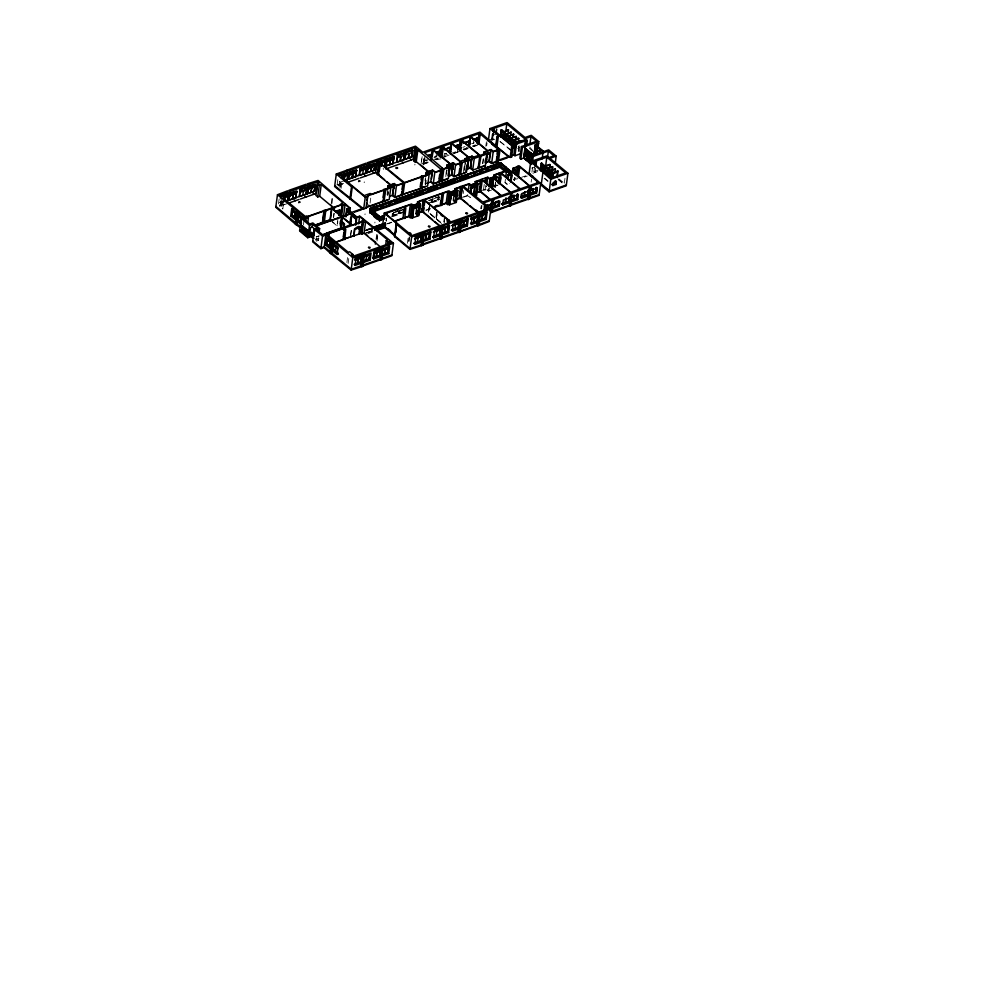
<?xml version="1.0" encoding="UTF-8"?>
<svg xmlns="http://www.w3.org/2000/svg" width="999" height="999" viewBox="0 0 999 999"><rect width="100%" height="100%" fill="white"/><g stroke="black" fill="none" stroke-linecap="round" stroke-linejoin="round"><path stroke-width="0.75" stroke-dasharray="5 3.75" d="M278.509 203.896L279.683 195.105M284.378 201.823L280.769 203.097L279.757 202.61L280.519 196.89M279.932 206.706L281.293 196.453M280.769 203.097L281.393 198.551M282.155 200.337L281.181 207.667L282.804 209.016L283.579 203.159M281.743 206.593L282.729 199.276M303.496 224.912L303.958 220.417M315.996 240.796L316.383 237.862M316.283 241.146L318.494 240.372L318.781 238.249L316.471 236.338M331.193 203.671L332.168 196.341M331.968 203.459L333.079 195.092M337.15 184.653L337.937 178.796M333.404 217.282L333.953 213.187M333.654 217.482L334.203 213.386M338.973 186.164L339.747 180.307M339.81 187.263L341.134 177.522M340.247 187.238L341.034 181.381M341.084 188.336L342.07 181.019M337.912 219.056L337 225.886L337.862 221.678M346.89 262.525L347.664 256.668M350.474 235.489L351.448 228.172M350.786 235.377L351.773 228.059M348.102 263.486L348.888 257.63M364.173 182.68L364.285 181.868M364.972 214.698L365.072 213.873M365.896 230.794L365.984 230.145M366.059 230.732L365.884 230.045L370.392 228.596M370.067 203.097L370.841 197.24M371.503 228.684L371.69 231.543L371.99 229.27M371.903 227.922L371.528 231.606L371.041 231.019M367.819 232.904L372.202 231.056M372.465 228.022L371.915 231.181M374.862 222.939L374.962 222.128M383.191 168.332L383.404 169.405M376.024 239.41L376.798 233.554M376.81 239.136L377.397 234.74M377.035 240.959L377.809 235.09M387.05 194.668L387.6 190.572M387.699 195.417L388.286 191.021M387.974 195.404L388.374 192.47M385.914 220.891L386.301 217.957M386.326 221.229L386.625 218.194M392.307 213.411L392.157 215.609M392.607 213.311L392.37 216.146L393.156 212.5M392.37 216.146L392.732 213.411M393.481 212.238L392.819 215.984L393.219 213.087M393.356 213.037L398.976 211.051L398.651 213.474L398.951 211.214M393.344 213.187C403.883 204.72 396.69 220.13 399.5 210.414M399.8 210.302L399.35 213.686L400.012 209.94M400.124 210.04L399.6 212.999M414.835 164.972L414.947 164.161M407.417 243.232L408.404 235.914M408.603 241.421L409.19 237.025M409.091 241.371L409.677 236.975M421.091 163.799L422.015 156.818M422.165 156.618L421.191 163.936L428.534 161.363M427.122 160.202L423.351 160.702L423.676 158.254M423.139 163.012L423.726 158.616M423.401 163.636L423.976 159.241M423.551 164.972L424.325 159.116M424.363 161.176L424.85 156.518M424.925 158.142L424.425 160.864M426.198 180.394L425.611 184.79L424.7 184.016L425.387 177.884M425.075 183.891L426.348 174.35M441.546 223.514L428.409 212.562L429.345 205.532M429.595 205.444L428.658 212.475L443.993 225.262M429.595 205.906L428.409 212.562M436.713 152.647L435.876 156.831M431.418 202.26L431.78 199.525M431.543 202.36L432.142 198.926M432.33 198.714L432.03 202.048M431.993 202.21L432.542 199.251M432.367 201.611L432.704 199.201L438.436 197.327M432.817 199.3L432.242 201.511M437.824 199.688L438.161 197.278L432.717 199.038M438.673 196.628L438.074 200.062L438.311 197.228M436.575 212.163L435.901 218.169M436.925 212.025L436.063 218.531L428.708 212.325M438.524 199.912L438.861 196.416M437.013 211.925L436.076 218.956L437.05 214.86M438.673 199.85L439.073 196.965M436.326 218.868L437.075 213.237M438.748 199.375L439.223 196.903M444.78 157.48L444.88 156.668M445.804 176.598L446.403 169.405M446.316 173.814L446.865 169.73M446.453 174.113L447.003 170.03M443.843 221.591L444.243 218.556M444.118 222.527L444.605 218.419M444.205 222.278L444.555 219.668M457.33 152.135L457.717 149.238M463.474 171.628L464.448 164.311M466.92 147.477L467.12 148.551L462.737 150.1M465.159 163.162L464.185 170.479L464.46 167.145M464.348 170.429L464.947 165.871M465.159 164.36L465.559 161.314M463.236 193.544L463.636 190.609M474.038 139.51L473.201 143.706M462.175 197.34L467.707 195.392L470.404 197.477L467.619 195.767L468.007 192.832M482.467 163.711L483.041 159.316M482.992 163.524L483.803 157.455M485.814 146.191L486.401 141.796M486.675 145.891L487.062 142.957M480.869 208.604L481.231 205.819M485.676 185.552L484.89 191.408L483.441 190.197L484.228 184.34M481.068 208.866L481.456 205.931M481.58 208.354L481.955 205.557M491.52 139.698L492.682 130.906M493.169 134.815L492.507 140.747L491.883 140.222L493.056 131.431M493.256 132.455L492.27 139.947L491.421 139.236M493.381 132.555L493.019 135.327L492.007 134.84M491.608 189.997L488.399 191.121L486.151 189.248L486.55 186.313M489.335 187.899L488.936 190.934L486.238 188.873L486.625 185.939M488.399 191.121L488.798 188.187M510.976 150.662L499.937 141.458L500.337 138.461M494.805 187.075L495.417 182.517M494.955 187.075L495.541 182.68M495.092 187.312L495.704 182.755M495.629 187.188L496.016 184.253M505.444 179.321L504.97 182.63L507.217 184.503L509.577 183.666M506.555 184.365L506.655 183.554M514.073 180.644L514.473 177.597M518.618 146.628L518.256 151.96M514.435 180.557L514.835 177.635M518.444 150.599L519.168 145.13M519.193 151.673L519.555 148.938M529.67 147.053L532.455 150.275M531.918 172.278L532.667 166.696M531.156 182.13L531.568 179.083M532.879 173.264L537.699 171.566L535.027 172.502L533.941 171.603L534.502 167.42M535.027 172.502L535.626 168.019M564.323 183.167L565.309 175.836M280.944 201.161L280.644 202.997L284.253 201.723M279.757 202.61L285.277 200.674M344.118 180.807L340.522 182.08L339.51 181.593M283.554 203.759L279.408 205.22L280.369 206.031L287.275 203.596M336.95 184.977L343.231 182.767M279.695 205.894L286.201 203.609M338.873 185.077L345.954 182.58M338.012 185.752L344.268 183.554M492.894 135.227L496.028 134.116M423.351 160.702L426.111 159.728M434.265 156.855L438.411 155.407M471.59 143.731L474.35 142.757M424.25 161.076L427.847 159.815M444.031 153.958L446.341 153.297M462.849 147.34L465.047 146.566M433.903 157.83L436.663 156.855M444.08 154.246L446.478 153.396M433.928 159.465L438.062 158.004M442.894 156.306C448.439 153.122 450.649 154.77 443.993 156.693M451.048 153.434L456.568 151.498L457.542 152.298M463.099 149.201L467.232 147.74M472.627 145.842L475.387 144.88L476.361 145.679M488.474 140.272L494.555 138.137M423.988 163.736L428.346 162.2M435.364 159.728L438.249 158.716M453.946 153.197L461.276 150.612M472.602 146.628L476.835 145.142M491.133 140.11L493.993 139.111M422.939 164.473L430.881 161.676M436.276 159.778L441.096 158.804M445.242 156.631L449.175 154.995M453.396 153.759L458.678 151.898M464.06 150L468.206 148.551M473.601 146.653L477.397 145.317M491.883 140.222L494.48 139.311M499.937 141.458L511.613 150.437M517.669 148.689L520.029 147.864L517.807 146.004M316.196 236.788L319.006 235.801M316.433 237L319.243 236.014M315.447 239.423L318.781 238.249M396.403 211.351L404.245 208.741M435.439 197.627L438.211 196.791M405.382 208.654L400.025 210.839M428.846 200.399L431.618 199.575L431.181 201.885M405.369 208.816L399.875 210.901M428.821 200.562L431.605 199.738M402.41 212.013L399.55 213.311M399.425 213.212L402.535 212.113M427.322 203.384L431.605 201.885M391.408 216.346L404.283 211.651M430.894 202.447L439.66 199.363M392.757 216.646L401.536 213.549M432.242 202.747L438.099 200.687M531.68 168.144L534.453 167.17M367.207 229.42L371.616 227.872M366.121 230.245L370.292 228.783M371.366 228.584L365.821 230.532L370.204 229.433M365.796 230.694L371.341 228.746M533.941 171.603L538.074 170.142M387.337 223.664L391.546 222.178M425.786 210.14L430.132 208.604M480.457 190.909L486.238 188.873M492.507 186.663L498.176 185.065M513.823 179.171L515.909 177.947M387.649 223.901L391.82 222.427M426.173 210.339L430.444 208.841M463.786 197.115L467.619 195.767M483.441 190.197L486.151 189.248M494.418 186.338L498.139 185.027M513.161 179.745L518.181 178.621M521.49 177.335L525.899 175.774M365.497 232.979L371.603 231.119L365.397 233.454M524.325 177.11L527.26 176.074M367.632 232.38L371.453 231.343M368.069 233.591L373.713 231.606M529.383 148.302L533.853 152.035M559.178 179.008L563.96 183.004M557.867 178.833L563.848 183.816M558.229 179.708L562.949 183.641M544.742 178.147L548.039 180.906M544.105 178.371L548.513 182.043M505.057 182.255L507.592 184.365M423.014 163.299L423.976 164.111M438.286 197.377L438.224 200.012M432.217 201.673L438.136 199.588L432.192 201.823M436.376 218.719L443.856 224.875M399.862 209.99L399.75 212.949M393.606 212.337L393.219 215.235M393.194 215.397L398.963 213.361L393.019 215.609M339.161 184.203L340.122 185.002M330.332 219.955L337.325 225.774M332.342 222.003L338.698 227.297M316.183 238.449L318.494 240.372"/><path stroke-width="1.5" d="M304.52 230.382L304.395 230.981M304.832 231.293L304.108 230.182L303.908 230.906L304.857 230.769M306.356 232.43C306.368 233.067 307.093 232.492 304.77 231.618L305.045 230.806M304.146 229.096L302.322 227.322M304.27 231.044L303.634 230.132M306.481 231.581L306.493 230.707L306.968 231.493M306.606 231.531L306.618 230.657L306.281 231.418M307.455 232.392L304.146 229.021M307.542 232.068L306.705 230.994L307.267 231.306M302.222 228.034L302.497 227.372M304.121 230.307L303.534 230.594L303.684 229.67M304.146 231.094L303.883 230.294M306.568 231.156L306.031 230.27M303.971 229.333L302.997 227.797M304.558 229.32L306.88 231.443L305.107 229.395L304.283 229.745L304.383 228.946L304.87 230.232M303.659 228.684L303.022 227.66M303.684 229.246L303.646 228.546M305.769 230.981L305.894 230.07L305.532 231.268M306.106 230.682L305.831 230.881M302.897 230.07L304.021 229.957L303.459 229.52M536.788 153.234L534.552 151.423L536.713 153.222L537.599 147.09M305.669 232.38L305.931 231.556M305.607 231.955L306.606 232.655M304.233 230.669L303.708 230.732C303.009 227.585 302.61 231.231 303.559 229.57M305.731 231.98L304.57 231.468M303.271 229.47L303.147 230.007M303.134 229.87L302.859 228.996M302.46 227.198L302.335 228.122C304.008 227.273 303.034 230.095 302.734 227.685M305.869 230.245L305.869 230.919M303.047 229.595L303.122 229.72M303.584 228.284L303.034 228.709M306.73 231.531L304.333 229.683L305.232 230.544M304.445 229.82L304.52 228.908L305.407 230.682M531.493 164.523L523.751 158.067L525.174 146.403M375.462 213.149L370.167 208.566L500.199 162.962L499.787 166.034L499.9 163.074L494.305 164.897M505.769 167.308L500.424 163.037L500.437 166.084L493.906 167.957L499.912 165.846L504.87 169.967L499.887 166.009M507.28 172.203L510.489 171.079L507.255 172.352M287.562 190.809L277.46 194.743L275.786 207.268L295.204 223.938L297.29 211.264L297.028 213.224L291.708 208.791L292.957 208.341L291.895 215.235L290.746 215.946L301.298 224.738M284.303 200.212L284.802 197.49M284.428 200.312C284.515 191.608 292.757 199.276 285.464 201.436M284.191 197.39C292.37 195.529 287.749 191.621 281.293 196.453L279.683 195.105L317.819 181.681L319.355 182.967L317.407 183.654L315.846 195.367L317.744 196.953L319.692 196.266L334.677 208.766M287.662 200.674L288.461 193.731L281.818 196.366M288.923 200.225L289.71 193.294L296.728 190.971L295.816 197.802L288.923 200.225L289.835 193.394L288.861 192.582M289.847 193.394C308.941 188.561 285.202 194.555 288.973 199.912M289.972 193.506L289.71 195.454L296.179 193.032M290.746 215.946L291.708 208.791M296.416 218.644L292.195 215.122L292.595 210.939L296.853 214.498M295.042 212.799L294.43 217.357L295.142 213.062M294.593 217.295L295.017 212.962M295.617 223.801L296.066 220.379M299.363 196.553L300.162 189.623L307.18 187.288L306.268 194.131L300.562 196.129M299.987 192.008L299.425 196.229M300.287 189.723L300.15 191.783M299.7 227.21L296.179 224.75L297.839 212.213L296.878 211.413M296.578 224.6L297.04 221.191C299.213 218.157 303.771 226.211 298.177 220.479L299.238 211.726M303.571 216.508L303.309 218.456L297.989 214.023L297.839 212.213M302.847 195.18L303.396 190.946M300.874 222.54L301.486 217.982L299.588 230.944L307.804 237.799L309.478 225.262L301.261 218.406L304.495 217.27L298.251 212.075M301.586 218.244L300.736 222.427M301.049 191.633C309.478 190.26 309.103 184.603 300.162 189.623M301.336 230.132L302.21 225.786L308.104 230.694C310.414 244.256 292.482 219.53 307.542 234.94M306.144 194.031L307.18 187.288M303.184 228.446L301.998 226.81L301.935 227.535M301.648 230.02L302.21 225.786M302.61 228.346L302.709 227.56M307.517 193.681L308.316 186.751L315.334 184.428L314.423 191.259L307.405 193.581M308.142 189.136L307.58 193.369M308.441 186.85L308.304 188.911L314.772 186.488L308.004 189.023L314.735 186.813L314.423 191.259L285.352 201.336M304.233 229.42L301.998 226.96M303.846 230.594L304.533 230.831M305.382 220.904L305.769 217.969L303.484 218.781L309.765 224.013L312.837 222.939L319.618 228.584L319.243 231.343M305.669 221.141L305.769 217.969M305.195 231.731L305.007 230.781M304.583 229.895C306.069 228.734 304.695 231.556 305.107 229.395M305.057 231.855L305.182 230.931L305.806 231.805M305.182 230.245L306.268 230.369L305.944 231.131M305.232 229.845L304.645 229.221M305.319 232.08L305.082 231.081M305.494 232.23L306.268 231.006M311.001 192.32L311.713 188.024M311.738 187.862L310.876 192.208M306.556 233.104L306.169 231.743M306.218 231.356L306.268 230.519M306.119 232.742L306.243 231.818L305.17 231.943M306.593 231.668L306.631 230.919M307.667 223.239L308.441 217.37L306.681 215.909L305.232 216.408L282.917 197.802L288.012 195.904M306.993 230.969L307.58 232.342M307.043 232.055L307.03 231.156M307.23 235.052L307.792 230.806L301.898 225.899M314.772 186.488L315.035 184.54L308.316 186.751M314.298 191.159L315.334 184.428M309.166 237.175L309.066 233.841M317.819 181.681L316.258 193.406L300.349 199.001M312.949 238.249L310.914 236.563L311.313 233.629L309.553 234.253M315.085 229.37L312.188 226.948L312.55 224.188L309.478 225.262M317.744 196.953L319.305 185.227L317.407 183.654M312.55 224.188L317.395 228.222L314.323 229.295L312.65 241.833L320.866 248.676L324.101 247.54L329.932 252.884L332.005 240.21L331.743 242.17L326.423 237.737L325.474 244.892L337.075 254.57L338.037 247.415L332.717 242.969L332.979 241.021L331.606 240.359M313.723 235.652L314.635 228.808L314.523 231.743M319.692 196.266L321.253 184.553L319.305 185.227M322.34 222.265L324.313 222.44L325.774 210.389L324.288 210.052L324.101 210.839L325.274 211.114L331.581 208.341L341.596 216.696M320.866 248.676L322.54 236.151L314.323 229.295M324.101 247.54L325.774 235.015L322.54 236.151M326.236 243.681L326.823 239.285M327.497 238.661L326.611 244.181L325.474 244.892M331.581 208.341L330.02 220.067L324.238 222.14M331.144 247.59L326.91 244.068L327.322 239.885L332.405 244.118M366.034 163.212L336.301 174.038L334.628 186.563L362.899 209.216L363.012 208.404L351.723 212.375M330.332 219.955L331.893 208.242L342.32 204.57L340.759 216.284L342.083 204.37L325.537 210.19M328.521 237.3L328.921 234.365L327.173 232.917L322.827 234.902L316.546 229.658L319.618 228.584M329.308 246.241L329.92 241.683L329.458 246.179M330.332 252.747L330.444 251.935L324.2 246.728L320.979 247.864L312.749 241.009M381.843 248.052L382.804 248.851L389.71 246.428L388.761 253.584L381.855 256.019L381.393 259.428L391.783 255.781L393.456 243.257L383.067 246.903L381.718 259.69L380.457 260.14L381.818 247.34L364.473 253.446L363.112 266.233L351.136 270.08L330.894 253.696L332.567 241.171M331.306 253.546L331.755 250.137C336.651 248.252 329.745 240.334 337.862 248.676L333.504 244.867L334.066 242.794M332.904 249.425L333.916 242.857M338.898 215.347L339.623 209.877L339.136 215.547M344.056 179.183L344.555 176.473M344.18 179.296L344.605 176.149L344.143 180.644M339.722 213.786L340.11 210.864M335.602 251.486L336.026 247.14M340.097 223.901L340.459 221.166M347.053 171.741L347.302 169.793M340.397 225.624L343.044 205.17L341.096 203.546L343.156 202.809L321.253 184.553M342.195 177.148C362.699 167.882 326.111 180.107 348.326 172.815L347.415 179.645L344.655 180.619M341.983 222.065C341.346 241.258 338.336 214.81 344.518 224.188L343.793 229.658M347.302 179.545L348.326 172.815M343.556 216.159L345.117 204.445L343.044 205.17M348.676 179.208L349.463 172.278L356.481 169.942L355.569 176.786L348.551 179.108M349.463 172.278C368.693 167.782 345.055 173.327 348.726 178.883M349.725 172.477L349.463 174.438L355.919 172.015M343.481 229.77L344.205 224.3L341.67 222.178M345.754 216.358L346.728 209.041L349.475 208.079L349.076 211.001M343.319 236.751L343.881 232.567M346.004 216.908L346.728 211.463L349.275 213.149M352.16 177.834L352.859 173.539M352.884 173.376L352.285 177.934L352.709 173.601M349.862 199.263L351.536 186.738L336.301 174.038M350.649 198.988L352.322 186.463L351.536 186.738M349.65 212.537L350.237 208.154L318.107 180.444L307.417 183.828M355.457 176.673L356.481 169.942M350.174 221.903L350.711 217.819M350.1 224.862L351.66 213.149L346.728 209.041M316.346 225.861L351.898 213.349L350.624 225.312M359.428 174.126L360.04 168.556L367.058 166.221L366.146 173.064L360.439 175.062M359.615 173.863L359.727 170.829M360.04 168.556L359.902 170.617M354.645 228.908L353.971 235.939L354.645 228.908C366.895 218.669 355.719 246.204 360.127 226.973M355.532 224.85L356.256 219.405L351.898 215.772M355.856 224.787L356.83 217.47L351.898 213.349M363.274 169.88L362.724 174.113M352.51 257.405L352.909 254.483L349.662 251.773L348.251 252.272L327.41 234.89L328.921 234.365M351.136 270.08L352.797 257.555L332.979 241.021M358.604 223.826L359.578 216.496L356.83 217.47M360.926 170.567L366.745 168.506L366.758 166.346L360.289 168.756M366.021 172.964L367.058 166.221M355.082 259.628L355.344 257.667M367.395 172.615L368.194 165.684L375.212 163.361L374.3 170.192L367.282 172.515M355.045 259.952C366.483 254.932 358.441 258.029 362 262.999L355.095 265.434L356.056 258.266L355.082 257.467M368.194 165.684C387.425 161.189 363.786 166.733 367.457 172.303M368.444 165.896L368.181 167.844L374.65 165.422M366.683 203.234L366.109 207.63L382.967 201.698L384.528 189.985C382.28 187.899 388.199 189.935 384.453 189.96L367.669 195.916L366.508 207.967L363.686 208.966L365.259 197.253L352.322 186.463M361.151 231.805L362.525 221.478L352.16 225.125L342.145 216.783L341.071 228.908M357.779 263.024L358.491 258.741M358.516 258.566L357.904 263.124L358.329 258.791M380.444 246.915L364.086 233.279L361.95 234.028L363.511 222.315L361.8 220.879L363.936 220.13L359.578 216.496M367.083 200.3L367.669 195.916M370.879 171.254L371.591 166.958M371.616 166.796L371.004 171.353L371.428 167.008M364.086 233.279L365.646 221.553L363.511 222.315M354.782 259.74C362.712 259.415 366.009 251.785 355.219 257.567L362.113 255.132L361.201 261.975M374.175 170.092L375.212 163.361M361.551 266.421L362 262.999M356.056 258.266L362.962 255.844L363.211 253.883L352.797 257.555M361.863 266.683L363.211 253.883M375.774 209.515L369.705 211.95L375.612 209.565M376.086 207.093L370.03 209.528L376.211 207.193M505.469 171.004L499.975 166.421L369.817 212.213L369.705 213.024L499.862 167.245L505.357 171.816M374.4 215.871L369.73 211.788L370.392 208.641M363.112 266.233L362.912 265.16L391.895 254.97M364.473 253.446L364.21 255.394L371.116 252.972L370.154 260.127L363.261 262.562M369.967 211.988L370.542 208.591L370.154 211.488M377.672 173.976L375.474 172.565L377.035 160.851L338.524 174.4L342.657 176.623M376.436 168.044L377.222 162.188M365.934 260.165L366.645 255.869M379.408 170.754L379.782 165.31M374.712 212.537L374.588 215.647L369.755 211.626M374.875 212.487L374.637 216.234M374.987 212.587L374.525 216.134M375 216.533L375.087 212.849M381.506 166.009L382.005 163.299M369.967 253.534L369.23 259.003L370.154 260.127M374.85 216.596L375.474 212.987M381.668 165.959L382.043 163.137M364.41 256.206L369.955 254.545L369.355 259.103L363.648 261.101M375.149 216.308L375.174 213.112M375.699 210.002L376.173 206.456L375.861 209.94M376.935 206.181L376.311 209.778M376.648 209.353L377.06 206.281L382.505 204.52L382.118 207.43M379.645 163.973C400.149 154.708 363.561 166.933 385.776 159.64C381.643 177.198 390.896 154.67 379.807 164.061M373.077 257.642L373.451 254.82M375.324 244.143L375.437 243.331M379.545 255.22L380.607 256.456L373.701 258.891L374.65 251.723L373.688 250.924M378.234 225.549L378.059 228.846M386.126 166.034L386.913 159.103L393.931 156.768L393.019 163.611L386.001 165.934M386.064 158.391L387.175 159.303L393.756 156.993L393.631 159.053L386.613 161.376L386.176 165.709M387.175 159.303L386.913 161.264L393.381 158.841M378.072 229.021L378.683 225.549M379.595 221.266L379.707 220.454L369.817 212.213M378.783 229.058L379.333 225.162L385.015 223.314L384.865 226.448L385.439 223.301L372.552 227.547M374.887 216.271L379.895 220.08M380.394 216.983L380.169 219.83M379.458 225.262L378.696 228.796M383.092 197.315L383.841 191.733M379.57 225.362L378.921 228.247M382.829 204.258L382.505 207.742L381.993 207.33M376.386 256.481L376.985 251.923L376.248 256.381M382.817 207.642L383.441 204.046M382.842 207.492L383.466 203.883L383.216 206.893M389.61 164.66L390.322 160.364M390.334 160.202L389.735 164.76L390.159 160.427M404.358 206.556C406.755 208.654 406.256 204.545 404.358 206.556L384.265 213.087L382.692 224.812L395.392 235.389L394.605 235.664M387.325 189.972L387.874 185.802L394.28 183.554L396.516 185.414L404.558 182.717L380.407 163.224C376.96 163.961 380.307 160.752 380.407 163.224M380.532 248.813L379.682 255.332L372.777 257.754M373.564 252.984L380.407 250.874L379.795 255.432L372.902 257.854L373.701 258.891M380.457 260.14L380.607 256.456M381.818 247.34L381.556 249.3L374.65 251.723M392.907 163.499L393.931 156.768M385.189 223.102C388.499 229.57 369.28 230.032 384.94 226.136M421.69 243.331L422.977 244.405L410.077 248.564L385.002 227.635L385.114 226.823L375.849 230.082M379.308 226.236L385.502 223.888L379.058 226.024M421.128 187.512L421.728 188.012L427.597 185.989L429.158 174.276L422.689 176.848L421.391 175.986L423.289 176.299L421.541 188.424L402.909 194.33L420.442 188.511L422.003 176.798L404.632 182.904L402.997 194.867L394.867 197.515L396.428 185.789L394.193 183.928L388.549 185.914L390.784 187.775L389.223 199.5L383.641 201.748L382.28 201.174M389.21 202.01L388.648 205.132L388.911 202.123L383.716 204.096M388.886 205.507L389.235 201.86L389.498 205.294M389.36 201.96L388.761 205.407M389.335 205.344L389.997 201.586M390.122 201.686L389.585 204.658M395.891 199.663L395.567 203.159L395.442 199.825L390.247 201.798L389.735 204.595M384.403 253.509L385.239 249.325M385.676 245.03L386.263 240.634L387.862 240.072L365.646 221.553M397.702 155.444L396.79 162.275L397.577 155.345L404.595 153.022L403.683 159.852L397.989 161.863M384.665 253.721L385.264 249.163M394.018 183.791L392.332 195.404L394.867 197.515M400.075 195.329L394.955 197.14L392.719 195.267L394.28 183.554M387.624 245.03L388.012 242.095L386.263 240.634M388.748 245.617L387.837 252.46L382.13 254.458M388.861 245.729L387.949 252.56L388.761 253.584M400.274 160.914L400.886 156.356L400.137 160.802M389.223 244.468L389.61 241.533L388.012 242.095M396.64 199.388L395.966 202.41L402.01 200.424L396.066 202.672L401.735 200.374M479.133 225.424L489.173 221.516L490.846 208.991L480.494 212.637L479.133 225.424L477.884 225.861L479.233 213.074L461.675 219.256L460.314 232.043L459.065 232.48L460.414 219.693L442.944 225.836L441.595 238.636L440.334 239.073L441.695 226.286L424.225 232.43L422.864 245.217L409.977 249.388L394.493 236.476L396.166 223.951L396.953 223.676L384.265 213.087M412.749 150.15L405.731 152.472L404.82 159.316L411.838 156.98L412.637 150.05L411.725 156.88L397.864 161.763M404.945 159.415L405.856 152.572M394.917 236.838L396.591 224.3M395.779 232.467L396.178 229.533M401.735 192.095L401.71 195.055L403.346 183.354L396.428 185.789M402.098 189.298L402.909 182.417L380.045 163.361L378.484 175.075L394.48 188.411M402.297 197.265L402.098 200.861M401.935 200.911L402.41 197.365M402.397 200.749L403.022 197.153M408.429 158.042L409.041 153.484L408.291 157.929M401.586 200.437C403.396 194.493 402.722 198.639 402.797 200M403.346 214.048L403.908 209.852M402.947 218.519L404.508 206.793L386.438 213.162L387.212 213.798L386.201 214.161L408.791 232.979L409.777 232.63L411.064 233.704L410.065 234.053L411.938 235.602L450.449 222.053L447.402 220.255L447.589 219.48L449.175 219.992L448.364 222.477L448.988 220.392L450.824 221.915L488.623 208.629L486.763 207.068L485.776 207.417L484.49 206.356L485.477 206.006L462.325 186.701C459.877 184.653 460.464 188.736 462.337 186.726M402.784 218.119L404.757 218.444L405.806 208.204M408.791 195.117L408.229 198.239L408.491 195.23L403.309 197.203M414.897 147.54L416.571 148.926L415.534 149.288L413.973 161.001L414.997 160.639L413.336 159.253L414.897 147.54L377.41 160.727L379.258 162.25M408.354 198.514L408.828 194.967L408.504 198.464M409.29 197.864L409.702 194.805M408.953 198.302L409.578 194.705L409.178 197.765M432.367 175.112L416.283 161.713L415.247 162.075L416.808 150.362L415.534 149.288M419.205 212.799L421.765 211.9L423.326 200.175L418.206 201.973L420.454 203.858L418.893 215.572L412.187 217.932L410.164 217.657L408.741 216.471L410.302 204.758L406.056 206.256M416.283 161.713L417.844 150L416.808 150.362M410.164 217.657L411.725 205.944L410.302 204.758M411.351 217.233L412.912 205.519L411.725 205.944M413.099 206.081L418.631 203.684M413.236 206.194L413.324 205.544M415.347 192.67C413.149 201.161 417.707 192.283 415.197 192.72M412.187 217.932L413.748 206.219L412.912 205.519M414.997 196.316L415.472 192.77M412.662 214.623L412.712 217.745L413.698 207.967M413.149 212.05L413.636 207.305M415.459 196.154L416.084 192.557M416.246 192.507L415.859 195.417M409.977 249.388L411.65 236.85L396.166 223.951M418.069 215.522C419.58 189.698 421.278 223.277 415.984 213.586L417.545 201.873L423.776 199.388L425.137 200.112L423.176 199.937M416.645 213.699L417.045 210.764M417.819 204.907L418.206 201.973M420.204 186.925L420.766 182.742M421.141 179.495L421.528 176.561M421.753 241.983L414.847 244.405L415.809 237.25L414.96 236.538L421.865 234.116L421.291 245.404M422.003 190.472C422.44 193.943 420.117 197.54 422.639 190.11M422.352 193.269L422.764 190.21M428.846 188.074L428.209 191.671L428.084 188.349L422.889 190.31L422.227 193.169M425.674 176.698L426.261 172.303L432.654 170.055L434.89 171.915C437.25 172.827 445.142 167.994 440.184 169.992M428.434 155.419L431.693 154.408L431.006 158.541M418.082 237.774L417.532 242.008M421.978 208.816L421.678 211.8L423.576 211.676M422.352 206.031L423.064 202.135M426.635 174.588L426.923 172.415L432.567 170.429L434.815 172.29L433.241 184.003L440.01 181.943L441.958 169.78L443.843 169.218L442.47 168.506M423.951 207.879L423.389 212.063L432.542 219.693M424.313 205.095L424.95 200.349L447.827 219.418M431.143 158.654L431.98 151.748M431.268 158.754L431.668 154.021M414.535 238.724L421.553 236.388L421.678 234.328M431.418 160.09L432.792 149.838L424.5 152.76L442.894 168.494M432.392 155.569L433.166 149.713L441.408 146.803L442.02 147.315L440.846 156.094M427.822 191.346L428.658 188.287M428.059 191.721L428.409 188.074M415.809 237.25L422.702 234.815L422.964 232.867L411.65 236.85M421.615 245.667L422.964 232.867M429.295 187.912L428.608 190.921L434.528 188.836M432.405 170.28L430.719 181.905L433.241 184.003M422.864 245.217L422.664 244.143L458.853 231.406M431.481 178.833L432.067 174.45M428.047 174.101L432.28 172.602L432.567 170.429M439.822 151.161C436.9 163.736 443.643 146.703 436.738 152.485M425.686 239.136L426.398 234.84M426.423 234.678L425.811 239.236L426.236 234.902M435.064 185.876L434.615 189.273M439.298 155.782L440.134 148.876M422.689 235.851L429.707 233.529L429.832 231.468M435.701 185.514L435.077 189.111M441.146 183.754L435.951 185.714L435.289 188.574M430.02 231.244L429.108 238.087L429.907 239.111L423.002 241.546M440.047 157.055L441.408 146.803M429.907 239.111L430.869 231.955L429.895 231.144L428.983 237.974L423.289 239.985M441.283 157.405L442.657 147.09L442.02 147.315M441.858 155.744L443.693 146.716L443.094 146.216L451.423 143.282L468.444 157.48L466.408 172.34L460.252 174.825L458.666 174.313M439.061 178.958L439.61 174.775M440.984 175.624L441.346 172.839M441.271 177.435L441.645 174.638M442.682 227.797L449.587 225.362L448.638 232.53L433.578 237.824L434.528 230.657L441.433 228.234L441.695 226.286M441.708 177.422L442.082 174.638M441.583 183.579L440.996 187.025L441.471 183.479L441.57 186.963L442.232 183.217L441.97 186.226M442.345 183.317L441.67 186.326L447.714 184.353L441.77 186.588L447.44 184.303M436.263 235.414L436.813 231.181M440.459 203.646L440.834 200.861M446.603 167.944L446.99 165.01L453.384 162.762L455.619 164.623L460.477 162.912L460.089 165.846M434.478 207.08C435.814 203.709 441.558 206.893 442.033 204.82L443.544 193.069L447.714 191.596L449.125 192.782L447.564 204.495L449.587 204.77L456.306 202.41L457.867 190.697L455.619 188.823L460.651 187.05L459.09 198.764L454.058 200.537L456.306 202.41M450.824 151.661C445.841 153.446 455.844 142.17 444.717 149.838M449.65 152.135L450.262 147.59L449.562 152.098M450.049 153.534L451.423 143.282M440.284 228.796L439.56 234.266L432.654 236.688M450.362 153.434L451.735 143.182L460.239 140.185L460.901 140.722L459.528 150.974M433.441 231.918L440.284 229.807L439.672 234.365L440.472 235.389L440.334 239.073M448.052 175.662L448.439 172.74M449.138 170.804L449.475 167.607M440.509 180.357L441.67 181.331L448.326 178.696L449.887 166.983L447.652 165.122L453.246 163.087L451.685 174.8L452.959 165.272L450.099 165.996L448.663 175.899L449.675 166.146M447.639 184.827L448.002 181.181L447.527 184.728M448.101 184.678C445.679 180.657 457.092 176.024 453.933 182.155M448.763 180.919L447.977 184.565M441.595 238.636L441.733 234.952M448.876 181.019L448.351 183.978M447.564 204.495L446.153 203.321L447.714 191.596M452.522 165.147C451.735 170.28 452.672 176.948 449.088 175.749M455.094 146.041L458.354 145.03L457.929 149.375L458.541 144.818L457.717 149.238M452.609 168.619L452.997 165.684M444.418 232.555L445.117 228.259M445.142 228.097L444.543 232.655L444.967 228.309M448.751 204.083L450.312 192.357L449.125 192.782M447.177 221.503L447.44 219.543L424.587 200.487L423.027 212.213L440.159 226.498M449.587 204.77L451.148 193.057L450.312 192.357M450.012 202.984L450.736 197.527M451.073 194.892L451.486 191.833L455.044 190.572M451.198 194.992L451.598 191.933L455.169 190.672M455.532 164.997L460.901 163.112L459.34 174.825L453.971 176.711L455.532 164.997L453.246 163.087M451.61 195.155L452.31 192.145M452.272 192.308L452.36 191.658M448.563 224.875L447.714 231.393L442.008 233.391M454.645 178.996L454.208 182.38M441.595 229.046L448.176 226.723L447.827 231.493L448.638 232.53M459.078 148.963L460.239 140.185M454.657 182.218L455.282 178.621L455.032 181.631M454.945 188.711L453.384 200.424L455.482 202.36L457.192 190.584L454.945 188.711L460.414 186.788L460.389 188.998M460.239 150.724L461.6 140.472L460.901 140.722M460.614 150.599L461.001 147.665M461.388 144.743L462.674 140.097L462.013 139.56L470.354 136.626L487.375 150.812L484.028 151.998L483.628 154.92M454.632 196.141L455.032 193.219M459.115 173.164L459.69 168.781M456.755 192.819L455.482 202.36M460.701 180.245L461.051 176.598M461.188 176.698L460.576 180.132M459.215 195.717L459.777 191.533M461.163 180.082L461.813 176.323L461.563 179.333M454.982 228.833L455.532 224.6M461.938 176.423L461.413 179.383M464.697 161.588L465.084 158.654L468.444 157.48M461.038 192.42L461.6 188.237M462.275 186.426L460.776 198.589L458.803 198.277M470.079 143.394C466.62 152.835 470.691 132.23 468.331 145.417M451.985 225.549L459.003 223.214L459.016 221.054M459.19 220.841L458.279 227.672L451.373 230.107M465.946 170.767L466.333 167.832M468.993 146.878L470.354 136.626M459.065 232.48L459.203 228.808L458.404 227.772L459.315 220.941M469.305 146.766L470.666 136.513L478.958 133.604L479.62 134.153L478.246 144.405M467.632 169.268L468.568 159.915L467.008 169.493L467.332 164.698M460.414 219.693L460.164 221.641L453.259 224.076L452.297 231.231L467.357 225.936L468.319 218.781L467.345 217.969L466.433 224.8L459.54 227.235M467.008 169.493L468.556 158.829M468.681 160.015L469.031 157.417M467.107 177.847L467.707 174.4M460.314 232.043L460.452 228.359L459.652 227.335M461.675 219.256L461.413 221.204L468.319 218.781M468.344 174.026L467.719 177.622M468.056 177.185L468.469 174.126M473.938 139.248L477.36 138.199L476.748 142.757M471.353 159.078L471.703 156.481M474.063 139.348L477.06 138.312M472.028 156.556L474.25 158.416L479.72 156.493L478.159 168.207L472.689 170.13L470.304 168.332L472.028 156.556L465.746 158.766L467.982 160.627L462.187 162.662L460.626 174.375L460.015 173.826M471.79 168.943L470.541 167.907L470.941 164.972M471.328 162.05L472.115 156.194L468.756 157.367L451.735 143.182M463.136 225.961L463.848 221.666M463.873 221.503L463.261 226.061L463.686 221.728M468.206 191.371L469.18 184.053L464.085 185.839M472.689 170.13L474.25 158.416M470.829 185.639L471.316 185.14M476.623 142.645L477.235 138.099M471.103 185.677L471.066 184.94L474.637 183.679L471.191 185.04M460.439 222.565L467.157 220.354L467.17 218.194M470.479 193.269L471.628 185.04M471.029 190.422L471.89 185.265M467.47 218.069L466.558 224.912L467.357 225.936M471.865 185.414L471.678 184.728M470.954 193.394L471.391 187.7M473.526 175.275L473.963 172.053L474.675 172.103L474.213 175.487L474.837 171.89M477.584 143.856L478.958 133.604M474.113 172.003L473.763 175.649L474.238 172.103M474.25 175.325L474.875 171.728L474.612 174.738M478.846 144.193L480.219 133.941L479.62 134.153M481.131 191.433L479.358 191.696L480.731 179.683L475.224 181.581L473.663 193.294L476.598 195.305L478.159 183.579L475.886 181.693L482.317 180.207L482.305 179.296L480.731 179.533L480.144 184.041M474.525 191.945L475.112 187.55M471.366 216.858C467.52 223.264 488.611 210.814 470.804 218.931M471.366 188.049L477.035 185.714L475.936 195.192M476.048 195.492L477.497 183.479L475.224 181.581M473.788 222.203L474.35 217.969M480.169 173.252L480.644 169.705L480.319 173.189M481.406 169.43L480.781 173.039M481.118 172.602L481.53 169.53M487.287 167.507L486.975 171.004L486.85 167.67L481.655 169.643L480.994 172.502M479.358 189.897L479.757 186.963M477.884 225.861L478.022 222.19L477.222 221.154L478.134 214.323M485.077 162.637L485.464 159.715M488.286 141.109L489.96 128.584L507.08 122.565L525.024 137.512L531.231 135.327L538.773 141.621L537.962 147.765M485.377 166.708L485.489 165.896M493.194 151.748L499.975 149.85L498.401 161.576L491.62 163.474L493.194 151.748L490.959 149.9L484.69 152.11L486.913 153.958L485.352 165.672L478.846 168.257L477.672 167.283M478.022 222.19L471.116 224.613L472.077 217.457L478.983 215.022L479.233 213.074M487.799 153.496L490.459 152.56L487.5 153.259L485.951 162.825L486.875 153.471M486.688 159.328L486.575 162.612M487.1 156.294L487.5 153.259M480.494 212.637L480.232 214.585L487.137 212.163L486.176 219.318L479.283 221.741M486.063 182.617L486.451 179.695L485.002 178.484L487.712 177.522L489.96 179.408L488.986 186.726M488.061 167.245L487.674 170.142M490.172 152.31L488.948 161.426L491.62 163.474M493.056 131.431L493.444 128.496L506.793 123.801L525.649 139.535L515.409 143.132L513.848 154.845L514.935 155.757L521.353 153.496M489.248 161.676L491.046 149.525L487.699 150.699L470.666 136.513M486.738 184.852L487.712 177.522M493.681 131.955L493.444 128.496M483.903 210.752L484.49 206.356M485.377 210.352L485.776 207.417M496.403 131.356L496.703 129.083M489.248 186.139L490.297 181.693M480.157 215.796L485.989 213.724L485.989 211.563M490.384 178.896L490.621 178.197M486.363 210.002L486.763 207.068M489.547 186.376L490.347 181.368M494.218 176.786L490.659 178.047L490.684 178.796M487.05 207.592L487.462 204.62M487.212 207.542L487.587 204.72M491.433 178.684C491.82 175.112 490.559 186.076 491.533 177.884M490.971 180.994L491.421 177.785M497.027 136.551L495.641 146.353M497.689 135.04L498.551 134.728L496.878 147.265L496.016 147.565L497.689 135.04L489.96 128.584M493.344 168.756L493.818 165.21M494.468 164.835C492.495 176.411 495.079 157.38 493.506 168.706M491.72 186.713L492.532 180.644L491.808 188.474M494.58 164.935L494.055 167.907M494.717 165.047L494.205 167.844M491.958 188.474L493.319 178.222L489.96 179.408M492.27 188.361L493.631 178.109L496.99 176.935L496.403 181.319M493.681 177.872L494.08 174.95L500.661 172.527L519.405 188.336L520.879 188.686L529.133 185.777L512.137 171.603L508.778 172.777L506.53 170.904L501.261 172.765L499.8 183.816M492.432 188.249L493.044 183.691M490.172 207.854L490.721 203.621M496.865 157.093L496.278 161.488L491.708 163.099L489.485 161.239L486.126 162.425M497.252 154.171L497.252 149.276L498.201 148.938L480.219 133.941M490.696 204.92L489.985 210.951L491.058 211.85L492.32 211.413L492.345 208.541M496.491 161.763L498.051 150.037M496.903 162.1L498.464 150.387M500.324 135.939L501.523 129.695L516.52 142.919M500.462 136.051L501.573 130.457M490.846 208.991L483.591 202.947L492.307 199.875L490.946 212.662L492.207 212.225L493.568 199.438L510.814 193.369L509.453 206.156L510.714 205.719L512.075 192.919L529.632 186.751L528.271 199.538L529.532 199.101L530.894 186.301L540.759 182.829L539.085 195.367L529.22 198.838L529.67 195.417M500.536 136.963L501.523 129.695M490.946 212.662L492.307 199.875M495.929 179.745L496.328 176.823L494.08 174.95M493.568 199.438L492.994 203.659L499.9 201.236L499.25 206.119L491.096 208.991L490.034 207.755M502.647 134.828L503.384 131.968M503.234 136.851L504.158 132.617L503.608 136.713M503.658 132.193L508.141 129.633L508.341 133.129M503.409 136.538L504.033 131.793L508.741 130.132M499.637 166.084L500.074 162.862M499.862 167.245L499.975 166.421M500.012 166.109L500.599 162.825L510.489 171.066M495.029 206.144L495.616 201.748M500.274 166.146L500.661 163.237M498.351 181.943L498.913 177.76M498.326 183.629L499.55 172.914L499.45 175.262M505.819 131.131L506.793 123.801M505.232 136.988L505.969 134.128L505.606 136.863M505.669 138.886L506.593 134.653M506.181 134.291L510.964 131.993L510.851 135.227M505.919 138.636L506.281 135.901M506.468 134.54L511.251 132.23M500.274 182.155L500.861 177.76M506.056 138.749L506.418 136.014M499.25 206.119L498.189 204.882L498.751 200.649M498.851 202.048L498.451 205.082L490.297 207.954M507.667 139.023L508.416 136.164M508.691 136.388L513.486 134.091L513.374 137.325M504.882 166.758L504.657 169.605M508.266 141.034L509.19 136.801L508.641 140.909M505.019 166.696L504.895 169.805M508.429 140.734L509.065 135.976L513.773 134.328M505.631 167.208L505.157 170.754L505.781 167.145M510.252 141.184L511.001 138.312L510.639 141.046M505.756 176.761L506.53 170.904M510.889 141.708L511.625 138.836L511.076 142.944M508.541 201.236L509.602 202.472L502.697 204.907L503.346 200.025L510.252 197.602L510.814 193.369M510.951 142.832L511.575 138.074L516.283 136.426L515.684 140.921M494.08 129.021L492.882 129.445L511.113 144.643L513.211 145.205L511.638 156.918L510.164 157.43L511.738 145.717L498.551 134.728M513.086 137.075L513.486 134.091M512.012 147.44L512.612 142.944L500.936 133.966L512.612 142.944M508.004 178.646L508.866 172.402L506.618 170.529L500.836 172.565M513.836 141.134L512.924 147.964L512.15 147.315L513.436 140.347L511.288 137.837L516.283 136.426M508.204 179.808L508.516 175.012M505.382 202.51L505.969 198.114M506.093 198.214L505.244 202.397M509.915 171.428L510.102 172.115M512.924 147.964L514.098 140.172L518.806 138.524L518.206 143.007M509.977 172.003L510.064 171.091M510.127 171.953L510.352 171.129M510.002 171.853L505.819 167.894M510.489 181.556L511.5 173.963L507.617 175.3M510.776 181.806L512.137 171.603M515.484 146.616L516.033 142.507L513.811 139.935L518.181 138.012L518.806 138.524M511.525 178.584L511.913 175.649M512.499 171.254L512.899 168.332L517.882 166.571L516.908 173.901M515.684 146.778L516.046 144.043M514.935 155.757L516.495 144.043L515.409 143.132M509.453 206.156L509.602 202.472M510.714 205.719L510.501 204.645L539.185 194.555M515.222 174.7L515.809 170.305L513.561 168.431L518.231 166.796L517.607 176.036M517.082 169.156L517.47 166.234L518.981 165.697L532.567 177.01M513.536 199.638L514.123 195.242L513.399 199.525M517.057 175.574L518.231 166.796M526.473 144.718L527.06 140.322L525.049 138.649L530.944 136.576L536.538 141.246L521.428 146.566L519.855 158.279L520.829 159.091L524.163 157.867L526.336 159.678L524 157.917L524.999 151.548L529.582 155.369L528.696 162.013L529.532 155.332M518.381 177.16L519.755 166.908L518.781 167.245M520.841 159.103L522.402 147.377L521.428 146.566M517.557 194.018L516.958 198.576L517.757 199.613L510.851 202.035M524.7 146.741L525.486 140.884L516.495 144.043M517.757 199.613L518.406 194.73L517.445 193.918L516.833 198.476L511.138 200.487M525.274 145.142L525.861 140.747L527.06 140.322M523.751 158.067L525.212 148.252L533.99 155.569M524.887 151.274L525.374 148.751L529.957 152.572C531.493 161.226 518.106 143.282 529.632 155.045M525.686 145.929L526.273 141.533L525.486 140.884M526.073 145.804L526.66 141.408L525.861 140.747M520.891 197.04L521.266 194.218M526.173 159.728L527.447 150.662M527.609 150.612L526.535 160.202L527.135 153.509M536.575 192.994L535.776 191.958L536.263 187.3L537.225 188.112L536.575 192.994L521.515 198.289L522.165 193.406L529.07 190.971L529.632 186.751M529.97 143.906L530.944 136.576M524.438 192.957L524.325 195.991L524.75 191.646M529.47 155.095L529.807 152.622L525.374 148.751M529.895 155.619C529.37 174.263 526.785 148.676 532.305 157.63L531.855 161.014M530.257 152.822C533.416 153.109 533.166 160.364 529.77 155.345L530.257 152.822L532.492 154.683L531.306 162.937M555.207 163.461L556.181 156.131L548.651 149.85L532.28 155.619L533.241 156.418L548.364 151.099L553.958 155.769L549 157.517L547.002 155.844L530.744 161.563L529.17 173.277L549.225 191.021L566.358 184.99M531.48 161.051L532.18 157.53M532.005 157.205L532.342 154.733M527.734 191.796L528.271 199.538M527.622 194.83L528.109 190.172L529.07 190.971M530.207 175.037L530.307 174.226M532.667 160.814L533.241 156.418M534.153 154.345L535.002 148.027L539.535 151.811M535.039 147.702C536.688 141.608 532.242 149.326 539.785 151.473L540.109 149.001L535.377 145.23M533.304 161.95L533.041 163.898L536.338 162.75M535.152 147.977L534.315 154.296L531.318 155.394M530.894 186.301L530.319 190.534L537.225 188.112M536.813 146.816L537.187 144.031L538.511 143.569L537.2 144.031M534.69 166.021L535.239 161.838M536.763 153.921L537.762 147.04M537.037 153.883L537.287 149.937M532.792 188.674L532.479 193.119L532.966 188.461M536.026 165.022L536.588 160.789L546.828 157.18L565.696 172.914L552.347 177.61L550.524 177.497L532.292 162.3L536.588 160.789M542.32 153.584L539.922 151.773L540.259 149.301L542.644 151.111M536.563 191.533L536.95 188.611M540.372 170.629L541.371 163.137L545.242 166.646M540.571 170.554L541.745 162.999M542.157 158.866L542.944 153.009M541.121 169.73L542.232 164.136L541.396 171.116M556.181 156.131L549.974 158.317L567.919 173.277L566.246 185.802L549.113 191.833L541.133 185.177L542.894 172.627M543.781 168.906L544.53 166.046L544.168 168.781M544.892 171.353L545.616 166.234L550.137 164.648L549.687 168.032M545.654 165.971L546.828 157.18M545.267 171.216L545.429 167.245M547.589 156.968L548.364 151.099M546.703 172.864L547.627 168.631L547.265 171.366M547.514 171.578L547.964 168.194L545.616 166.234M547.527 173.551L548.251 168.431L552.772 166.845L552.322 170.23M547.902 173.414L548.064 169.443M549.4 167.782L549.85 164.398L545.329 165.996M549.512 173.689L550.262 170.829L541.658 163.649M550.511 171.041L548.251 168.431M550.162 175.737L551.086 171.503L550.536 175.612M554.807 173.526L555.407 169.043L550.899 170.629L553.146 173.239M549.113 191.833L550.786 179.308L530.744 161.563M552.035 169.98L552.484 166.596L547.964 168.194M552.16 175.886L552.897 173.027M552.534 175.749L552.859 172.715M552.547 177.447L553.234 172.59L550.899 170.629M552.847 185.564L553.259 182.467L556.393 181.368L555.981 184.453L552.847 185.564L551.923 184.428M555.144 180.969L554.982 183.179L552.322 184.116M555.544 180.657L555.169 183.429L555.981 184.453M556.955 176.985L557.754 170.991L553.234 172.59M557.442 175.724L557.754 170.991M384.565 216.284L379.92 217.77L375.387 213.574M510.402 171.716L505.944 167.994M307.242 231.668L307.542 231.968M305.594 231.756L304.882 230.906M306.218 232.28L306.393 232.979L306.693 232.18M304.046 230.844L304.233 230.145M306.368 231.331L306.568 230.619M307.217 232.193L307.542 231.431M302.485 228.247L302.435 227.41M304.096 229.458L304.108 228.858M305.057 230.394L305.195 230.07M305.507 229.733L305.407 230.532M401.099 194.405L401.973 194.668L401.336 194.131M303.708 228.946L304.158 228.833M306.368 232.779L306.056 231.656M377.035 160.851L378.871 162.375L377.073 174.513L378.184 175.1L378.958 174.4M396.103 167.457C394.53 168.856 399.275 168.694 397.09 167.47M460.601 162.1C459.59 164.348 464.323 162.013 460.601 162.1L442.657 147.09M463.836 186.563C464.847 184.315 460.114 186.651 463.836 186.563L482.042 201.536L483.504 201.823L500.124 195.979L499.45 195.417L500.174 195.155L482.242 180.22L480.681 191.933L490.247 199.9M501.311 173.489L499.612 173.214L494.742 175.05L496.99 176.935M450.362 166.209L452.722 165.072M451.823 174.475L454.058 176.336M301.323 191.221L306.618 189.36M347.764 174.887L341.621 176.985L364.011 195.654L370.217 193.469L371.228 194.318L384.103 189.785M361.201 170.155L366.496 168.294M379.92 163.574L385.214 161.713M289.66 195.779L296.129 193.356L295.816 197.802M301.211 191.721L306.568 189.685L306.268 194.131M342.357 177.248L347.727 175.212L347.415 179.645M349.413 174.763L355.881 172.34L355.569 176.786M361.089 170.654L366.446 168.619L366.146 173.064M368.144 168.169L374.613 165.759L374.3 170.192M386.863 161.588L393.331 159.166L393.019 163.611M345.105 180.32L359.116 175.387L358.229 175.012M360.327 174.962L376.623 169.231M396.665 162.175L384.752 166.371L385.776 159.64M288.524 203.159L298.976 199.488M347.028 182.58L358.853 178.421M360.227 177.934L375.474 172.565M385.726 168.956L413.336 159.253M473.014 139.485L477.36 138.199M427.734 155.657L431.88 154.196M435.889 152.785L440.035 151.324M444.505 149.613L450.387 147.69M454.395 146.266L458.541 144.818M463.686 143.007L469.205 141.059M463.536 143.207L468.906 141.184M292.907 208.666L292.495 210.677L296.99 214.41M488.386 140.297L510.164 157.43M292.195 215.122L296.278 218.893M297.989 214.023L299.25 213.586L298.339 220.417L301.523 223.077M299.088 215.796L301.298 218.194M299.038 216.134L301.511 218.369M331.668 205.819L330.994 205.132M516.033 142.507L515.122 149.35M516.608 142.27L521.316 140.622L516.321 142.033L516.495 143.344L501.061 130.482M389.498 187.462L393.906 186.114L389.66 187.6M426.473 174.45L432.117 172.465M307.455 216.546L324.001 210.727L322.44 222.44L315.547 224.862M385.651 189.236L388.961 188.074L387.712 187.038L388.873 186.626L387.874 185.802M404.47 182.617L421.578 176.598M423.226 176.149L427.285 174.588L425.974 173.489L427.185 173.064L426.261 172.303M441.795 169.493L442.482 169.555L440.984 181.281L440.01 181.044M443.681 168.831L449.225 166.87L446.99 165.01M480.944 155.844C476.298 157.33 483.953 153.222 486.251 153.846L484.028 151.998M497.839 149.775L493.281 151.373L491.046 149.525M307.692 216.746L324.25 210.926L322.689 222.64L315.784 225.075M468.856 160.165L471.516 159.216L470.304 168.332M390.784 187.775L385.814 189.523L384.091 200.961L387.387 199.8M434.815 172.29L440.671 170.23L439.11 181.943L438.424 181.281M449.887 166.983L443.843 169.118L442.27 180.831L441.67 180.282M486.913 153.958L481.006 156.044L479.058 167.308M365.259 197.253L368.082 196.254M511.738 145.717L513.211 145.205M306.056 218.219L308.441 217.37M512.812 147.415L515.521 146.466M515.447 146.828L513.299 147.827M335.514 211.326L338.249 210.364M335.751 211.538L339.872 210.09M522.402 147.377L538.773 141.621M350.237 208.154L347.39 209.153L356.918 217.095L359.765 216.096L393.456 243.257M538.511 143.569L535.214 144.743L543.993 152.06M389.51 196.391L392.719 195.267M426.561 183.366L431.093 181.768L433.329 183.629L439.835 181.343M467.195 169.081L470.541 167.907M497.265 160.627L509.028 156.481L508.928 157.305L479.92 132.118L422.752 152.223L415.497 146.179L367.282 162.762M510.789 155.931L513.848 154.845M323.963 221.903L330.582 219.58M382.542 201.498L369.667 206.031L368.656 205.182M421.578 187.775L425.724 186.313M443.506 180.057L447.664 178.596M455.269 175.911L458.916 174.638M463.286 173.102L465.746 172.228M480.631 166.995L484.69 165.572M500.099 160.402L507.455 157.817M312.188 226.948L310.589 227.51L309.141 237.163M316.109 225.662L351.66 213.149M354.433 212.188L361.488 209.715M500.199 162.962L370.13 208.716L380.369 217.145M540.109 149.001L539.785 151.473M370.117 208.878C380.831 200.624 373.077 215.559 376.148 206.606M409.078 195.18L408.803 198.351M409.84 194.905L415.022 192.944L414.76 195.941M442.482 183.429L447.677 181.456L447.402 184.453L447.964 181.343M455.544 178.833L460.726 176.86L460.464 179.857L461.488 176.598L461.313 180.02M462.062 176.536L467.257 174.563L466.995 177.56M475.124 171.94L480.319 169.967L480.044 172.977L480.606 169.855M480.894 169.905L480.631 173.089M389.148 202.497L383.628 204.745M421.79 191.021L416.121 193.307M434.852 186.426L429.183 188.711M442.095 184.178L448.027 181.93L442.395 184.066M467.495 174.937L461.825 177.235M480.556 170.342L474.887 172.64M493.618 165.747L488.099 167.994M524.575 154.77L526.723 156.743M389.273 202.597L383.329 204.845M402.797 197.852L408.853 195.717L403.072 197.902M415.859 193.257L421.915 191.121M428.908 188.674L434.977 186.526M448.501 181.781L454.557 179.633L448.776 181.83M461.55 177.185L467.619 175.037M474.612 172.59L480.681 170.442M493.731 165.859L487.799 168.094M500.636 163.574L494.318 165.797M306.081 232.38L305.894 231.618L306.056 232.53M408.416 198.027L402.497 200.112L408.266 198.077M421.478 193.431L415.547 195.517L421.316 193.494M467.17 177.36L461.251 179.445L467.02 177.41M309.403 233.067L311.626 232.292L313.923 234.216M369.73 211.788L375.886 209.615M389.41 204.87L395.454 202.884M402.472 200.275L408.541 198.127M415.534 195.679L421.59 193.531M434.652 188.948L428.583 191.084L434.378 188.898M435.114 188.786L441.158 186.813M448.176 184.191L454.233 182.055M461.238 179.595L467.295 177.46M493.881 168.119L500.187 165.884M529.77 155.345L532.167 157.155M382.392 207.48L376.498 209.403M428.096 191.396L422.202 193.319M473.801 175.325L468.206 177.135M486.863 170.729L480.969 172.652M526.985 156.781L529.083 158.716L524.413 154.82M544.143 151.998L535.364 144.68L534.065 154.445M356.256 219.405L352.272 215.647M307.779 236.863L311.026 235.739L314.073 238.286M374.613 213.349L370.08 209.216M504.92 167.507L500.511 163.461M505.906 167.245C504.058 165.834 505.182 176.136 505.182 166.646L500.599 162.825M526.136 160.052L528.696 161.638L526.423 159.927M529.507 158.878L531.605 160.814M374.725 213.449L370.042 209.365M505.032 167.607L500.237 163.424L494.48 165.747M529.482 159.041L531.456 160.864M307.667 237.675L310.914 236.563M327.41 232.842L340.347 228.296M505.344 170.367L507.704 172.328M322.04 235.027L344.767 227.035M374.725 216.496L375.699 213.361L379.995 217.12L384.69 215.472M505.032 170.654L506.006 167.52L510.302 171.279M405.644 206.056L411.588 203.971L413.836 205.844M424.463 199.438L441.833 193.319C446.041 192.795 440.547 193.756 441.733 195.567M443.119 192.869L448.988 190.809L451.498 192.732M463.748 185.614L469.268 183.679L471.54 185.564L477.497 183.479M482.017 179.196L487.799 177.148L490.359 179.058M328.022 233.616L344.505 227.822M345.991 227.26C341.408 229.982 348.501 223.801 351.848 225.237L341.833 216.895L340.759 229.008M424.887 199.638L441.995 193.619L440.434 205.332L433.304 207.842M328.259 233.816L344.755 228.022L343.194 239.735L336.313 242.158M346.278 227.485L362.762 221.691L361.201 233.404L344.205 238.873M379.882 217.033L384.578 215.359M413.062 205.344L418.681 203.371M486.451 179.695L483.429 180.757L500.549 195.03L502.01 195.317L510.327 192.395L493.319 178.222M490.771 178.147L494.343 176.898M379.795 217.67L384.59 216.121M413.136 205.931L418.569 204.171M455.082 191.321L452.41 192.407M474.675 184.428L471.84 185.577M413.111 206.094L419.792 203.746L417.545 201.873M457.192 190.584L451.223 192.682L451.448 191.983M490.047 179.033L496.328 176.823M508.866 172.402L515.147 170.205L512.899 168.332M413.748 206.219L420.454 203.858M451.148 193.057L457.867 190.697M478.159 183.579L471.453 185.939L469.18 184.053M515.809 170.305L512.45 171.491L529.458 185.664L537.737 182.755L537.062 182.193L537.787 181.943L519.755 166.908M379.533 219.768L379.92 216.87L379.495 219.917L384.153 218.431M417.932 206.481L412.812 208.354L416.034 207.367M455.344 193.319L451.098 194.805L451.585 195.317M384.578 218.431L379.595 220.192L380.02 216.97M455.207 193.594L451.785 194.942M471.241 187.949L475.674 186.376M490.834 181.056L493.206 180.22L489.385 181.868M507.492 175.2L509.902 174.35M354.882 229.108L360.377 227.173M379.707 220.454L384.69 218.531M412.599 208.716L419.63 206.219M451.361 195.242L457.043 193.069M470.379 188.561L477.035 185.714M490.147 181.818L492.819 180.881M508.816 175.25L511.5 173.963M327.522 239.51L332.555 244.068M372.689 227.647L385.439 223.301M326.91 244.068L331.006 247.839M372.927 227.847L378.209 225.712M374.001 227.66L378.459 226.086M385.264 223.689L379.458 226.174M373.976 227.822L378.696 226.286M374.225 228.022L378.296 226.149M394.355 221.191L402.784 218.232M408.828 216.096L404.37 217.882M415.984 213.586L421.603 211.501M441.558 204.583L445.954 203.034M476.411 192.332L479.358 191.696L475.574 192.969M336.076 241.958L342.944 239.535M344.468 238.998L348.826 237.462M350.599 236.85L353.733 235.739M359.215 233.816L360.964 233.204L361.95 234.028M394.605 221.453L408.741 216.471M441.983 204.783L446.153 203.321M375.062 229.608L378.134 228.534M375.649 229.558L378.109 228.696M378.733 228.471L384.915 226.298M374.662 230.195L378.371 228.734L378.633 225.699M449.675 204.395L452.035 191.933M376.536 230.619L385.002 227.635M531.918 176.486L532.779 176.186M550.599 170.392L555.407 169.043M558.041 171.241L553.146 172.964L541.371 163.137M330.444 251.935L331.006 252.884L332.405 252.385M550.786 179.308L567.919 173.277M492.619 200.137L493.881 199.7M511.126 193.631L512.387 193.182M529.945 187.013L531.206 186.563M394.493 236.476L395.279 236.201M541.133 185.177L542.007 184.877M513.886 195.329L510.789 196.553M497.827 201.124L495.741 201.848L494.892 206.044M529.607 189.935L531.805 189.161M486.226 206.044L491.745 204.108L490.784 203.297M518.406 194.73L511.5 197.153L510.664 196.453M352.909 254.483L351.498 254.97L353.097 256.306L391.233 242.882L389.61 241.533M552.035 184.528L554.857 183.079M491.421 207.417L498.326 204.982M501.773 203.771L508.678 201.348L509.278 196.791L508.791 201.448L501.898 203.871M520.591 197.153L527.497 194.73M529.957 193.856L535.651 191.858M511.251 200.587L516.695 198.364M528.871 194.38L520.716 197.253L521.515 198.289M530.069 193.968L535.776 191.958L536.201 187.625M363.536 254.146L364.785 253.709M382.13 247.602L383.391 247.165M423.289 233.129L424.538 232.692M442.008 226.548L443.256 226.099M460.739 219.955L461.988 219.518M479.557 213.336L480.806 212.899M375.187 250.537L379.333 249.076M375.137 250.562L379.208 249.275M414.972 236.551L419.043 235.264M435.139 229.595L439.085 228.209M455.182 222.552L459.128 221.154M480.844 213.524L484.79 212.138M423.963 234.378L430.869 231.955M491.995 211.151L510.826 204.907L509.74 204.008M354.957 259.528L361.551 257.205M381.718 250.112L388.561 248.002L381.543 250.324M414.71 238.499L421.303 236.189M422.864 235.639L429.458 233.316M453.459 224.875L458.753 223.014M461.613 222.003L466.908 220.142M480.432 215.384L485.989 213.724M364.136 256.606L369.955 254.545M373.688 253.084L380.407 250.874M433.566 232.018L440.284 229.807M441.533 229.37L448.439 226.935M364.298 256.693L369.78 254.757L369.093 258.891L362.637 261.313M373.638 253.409L380.107 250.986M381.793 250.537L388.261 248.114M414.797 238.923L421.253 236.513L420.954 240.946M422.952 236.064C432.992 228.296 430.894 240.809 423.401 240.085M433.516 232.342C444.667 224.475 440.559 238.099 432.779 236.788L433.578 237.824M441.67 229.47C451.71 221.716 449.625 234.216 442.132 233.504M461.501 222.502L466.983 220.567L466.558 224.912L451.498 230.207M471.066 219.131L477.647 216.82L477.085 221.041L470.492 223.364M480.319 215.884L485.801 213.948L485.239 218.182L478.359 220.617M509.14 205.894L492.207 212.225M510.402 205.457L527.959 199.276M355.382 263.873L361.076 261.875L361.988 255.032L362.962 255.844M413.923 243.281L420.829 240.846L421.74 234.016L422.702 234.815M355.494 263.973L362.45 261.526M382.255 254.558L387.699 252.347M422.202 240.509L414.048 243.381L414.847 244.405M471.516 223.164L485.377 218.282L486.163 211.351L487.137 212.163M361.65 265.609L351.236 269.268L331.406 252.735M477.672 224.787L459.165 231.668L457.892 230.607M489.285 220.704L477.984 225.05L476.71 223.988M362.799 265.971L380.144 259.877M422.552 244.955L440.022 238.811M441.271 238.374L458.741 232.218M460.002 231.78L477.572 225.599M375.374 213.798L378.871 216.895M442.457 168.506L442.07 169.331M403.271 182.293L402.859 183.129M359.103 180.582L358.629 181.543L360.139 181.019M299.163 201.661L298.689 202.635L300.2 202.098M459.915 197.877L478.608 213.299M345.779 229.233L344.817 239.535L342.844 239.211M432.792 149.838L450.049 163.936M433.166 149.713L450.324 163.836M375.037 216.209L379.957 220.205M535.002 148.027L539.585 151.848M534.565 151.249L536.875 153.172M501.148 129.82L517.644 143.581M501.436 130.345L511.001 138.312M541.296 163.799L552.772 173.364M515.147 145.08L516.233 145.991M553.458 177.098L541.795 168.119L552.822 177.31M531.218 163.749L528.933 162.025L531.056 163.799M510.551 156.006L511.638 156.918M539.647 182.904L549.3 190.996M491.595 143.881L496.016 147.565M487.649 153.159L489.897 155.032M493.668 165.26L492.982 168.282M493.369 165.372L487.937 167.133L487.312 170.742M461.975 140.347L480.069 155.419M461.6 140.472L479.22 155.157L473.351 157.23L472.115 156.194M501.161 173.564L519.03 188.461L518.219 188.749L518.943 189.36L510.639 192.283L493.631 178.109M493.144 168.219L487.649 170.305M487.899 167.295L487.15 170.792M468.256 159.053L470.604 161.001M481.418 170.342L487.212 168.144L481.268 170.392M490.447 178.421L490.521 179.008M465.084 158.654L467.307 160.514L464.847 161.376L463.424 160.19L460.252 161.301L443.032 146.953M480.082 172.815L474.587 174.9M473.788 172.265L468.194 174.076L467.569 177.685M450.649 166.321L452.947 168.244M481.868 192.47L489.86 199.138M450.087 166.309L453.471 169.118M460.489 179.708L454.995 181.781M474.325 193.406L476.598 195.305M451.448 174.613L453.971 176.711M455.257 178.771L454.508 182.28M455.457 179.47L461.088 177.335L455.144 179.583M417.844 150L440.821 169.143M412.45 150.262L405.731 152.472M412.15 152.547L405.731 154.633M482.692 214.885L482.08 219.443L482.505 215.11M476.236 210.09L478.533 212.013M485.114 218.082L486.176 219.318M467.632 203.771L460.601 198.177L462.062 188.649M469.905 205.669L477.847 212.287M420.904 165.185L427.997 171.104M404.595 153.022L403.683 159.852M441.433 183.641L441.271 187.075M478.009 214.223L478.983 215.022M413.973 161.001L415.247 162.075M404.295 153.134L397.365 155.956L398.663 156.806L399.188 156.119L396.728 154.645M426.923 172.415L429.158 174.276M410.489 159.103L411.451 159.915M403.996 155.419L397.577 157.505M474.537 217.757L473.676 222.103M435.951 185.714L434.927 189.161M435.714 186.413L441.508 184.228L435.564 186.476M402.335 161.988L403.296 162.787M434.353 189.048C437.412 182.854 426.248 187.787 428.546 191.408M429.145 187.962L428.396 191.458M422.652 191.009L428.446 188.823L422.502 191.071M421.853 190.522L421.166 193.544M421.553 190.647L416.108 192.407L415.334 196.054M458.404 227.772L458.703 223.339L452.122 225.649M440.547 214.573L442.744 216.396M414.785 195.792L409.14 197.914M409.752 195.554L415.384 193.419L409.44 195.654M441.72 226.985L443.007 228.059M378.846 174.937L384.565 179.708M386.85 181.606L390.284 184.478M434.827 221.603L439.398 225.412M372.939 172.315L373.913 173.127M401.973 197.527L396.528 199.288L395.904 202.897M396.491 199.45L395.754 202.947M396.69 200.15L402.322 198.014L396.391 200.25M364.785 175.187L365.746 175.986M390.01 202.497L395.804 200.312L389.86 202.547M388.673 204.97L383.179 207.055M347.315 181.331L348.276 182.143M377.185 206.393L376.161 209.84M376.948 207.093L382.742 204.895L376.798 207.143M375.387 213.636L380.432 217.732M374.101 216.696L377.397 219.443M388.211 228.846L390.584 230.831M363.686 208.966L334.74 185.752M345.117 204.445L349.475 208.079M346.728 211.463L349.987 214.186M306.156 184.266L288.811 190.372M358.191 227.809L360.577 229.795M365.359 233.778L367.632 235.677M371.066 238.536L375.636 242.345M336.988 210.689L340.447 213.561M360.189 230.032L358.017 228.222L354.982 228.933M331.893 208.242L341.908 216.583M313.062 193.381L314.036 194.181M350.187 224.488L351.011 225.175M304.907 196.254L305.869 197.053M293.132 194.405L292.532 198.963L293.119 194.568M294.468 199.925L295.429 200.724M282.742 195.941L284.365 197.303M362.912 265.16L361.963 265.871L360.689 264.797M277.46 194.743L297.29 211.264M325.774 235.015L332.005 240.21M328.646 238.461L330.669 240.147M292.645 210.614L297.053 214.285M298.926 215.859L302.135 218.344M327.36 239.56L332.605 243.744M333.654 244.805L338.062 248.476M354.17 264.298L355.095 265.434M333.204 249.3L338.274 253.534M292.033 215.172L296.441 218.843M326.76 244.118L331.168 247.789M333.042 249.363L338.374 253.808M331.93 248.614L338.224 253.858M311.313 233.629L313.973 235.851M301.96 226.773L303.047 227.859M305.856 230.632L306.568 231.256M275.899 206.456L300.949 227.335M295.204 223.938L296.179 224.75M329.932 252.884L330.894 253.696M309.253 236.338L307.917 236.988L299.7 230.132M501.973 203.971L502.697 204.907M305.894 231.793L305.919 232.58M302.272 227.909L302.235 227.123L302.173 227.797M303.858 228.996L303.971 228.983M299.937 190.222C300.911 192.707 303.009 189.011 299.937 190.222M359.877 169.131C360.851 171.616 362.949 167.932 359.877 169.131M368.519 247.39C369.493 249.875 371.591 246.179 368.519 247.39M428.459 226.311C429.433 228.783 431.531 225.1 428.459 226.311M465.934 213.124C466.908 215.597 469.006 211.913 465.934 213.124M474.026 172.64L468.081 174.887L474.026 172.64M454.12 181.955L448.201 184.028L454.12 181.955"/></g></svg>
